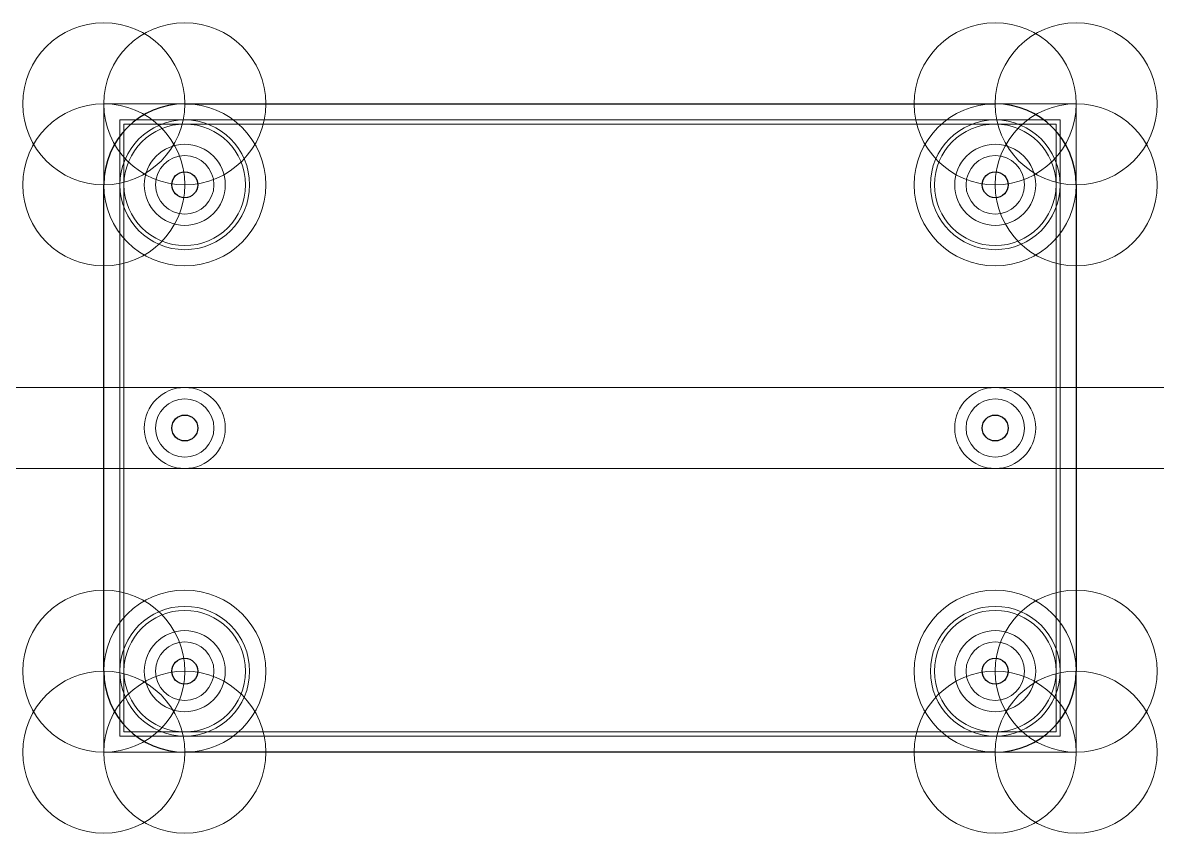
# Model space of a CAD drawing. Header units: millimetres. Extents: x -70 to 70, y -50 to 50.
import ezdxf

# ---------------------------------------------------------------- set-up
doc = ezdxf.new("R2010")
doc.units = ezdxf.units.MM
doc.layers.get('0').update_dxf_attribs({"lineweight": 25, "true_color": 0xffffff})
doc.layers.add('sketch', color=1, linetype='Continuous', lineweight=5, true_color=0xff0000)

msp = doc.modelspace()

# ---------------------------------------------------------------- linework, layer by layer
for p, q in [((-50, 40), (50, 40)), ((-60, -30), (-60, 30)), ((60, 30), (60, -30)), ((50, -40), (-50, -40))]:
    msp.add_line(p, q)
for centre in [(-50, 30), (50, 30), (-50, 0), (50, 0), (-50, -30), (50, -30)]:
    msp.add_circle(centre, 1.6)
for centre, start, end in [((-50, 30), 90, 180), ((50, 30), 0, 90), ((-50, -30), 180, 270), ((50, -30), 270, 0)]:
    msp.add_arc(centre, 10, start, end)
at = {"layer": 'sketch'}
for p, q in [((60, 40), (-60, 40)), ((-60, 40), (-60, -40)), ((60, -40), (60, 40)), ((58, 38), (-58, 38)), ((-58, 38), (-58, -38)), ((58, -38), (58, 38)), ((57.5, 37.5), (-57.5, 37.5)), ((-57.5, 37.5), (-57.5, -37.5)), ((57.5, -37.5), (57.5, 37.5)), ((-57.5, -37.5), (57.5, -37.5)), ((-58, -38), (58, -38)), ((-60, -40), (60, -40))]:
    msp.add_line(p, q, dxfattribs=at)
for p in [(-49.75, 4.99), (-50, -5)]:
    msp.add_xline(p, (1, 0), dxfattribs=at)
for centre, radius in [((-60, 40), 10), ((-50, 40), 10), ((50, 40), 10), ((60, 40), 10), ((-60, 30), 10), ((-50, 30), 10), ((50, 30), 10), ((60, 30), 10), ((-50, 30), 8), ((50, 30), 8), ((-50, 30), 7.5), ((50, 30), 7.5), ((-50, 30), 5), ((50, 30), 5), ((-50, 30), 3.6), ((50, 30), 3.6), ((-50, 0), 5), ((50, 0), 5), ((-50, 0), 3.6), ((50, 0), 3.6), ((-60, -30), 10), ((-50, -30), 10), ((50, -30), 10), ((60, -30), 10), ((-50, -30), 8), ((50, -30), 8), ((-50, -30), 7.5), ((50, -30), 7.5), ((-50, -30), 5), ((50, -30), 5), ((-50, -30), 3.6), ((50, -30), 3.6), ((-60, -40), 10), ((-50, -40), 10), ((50, -40), 10), ((60, -40), 10)]:
    msp.add_circle(centre, radius, dxfattribs=at)

doc.saveas('drawing.dxf')
